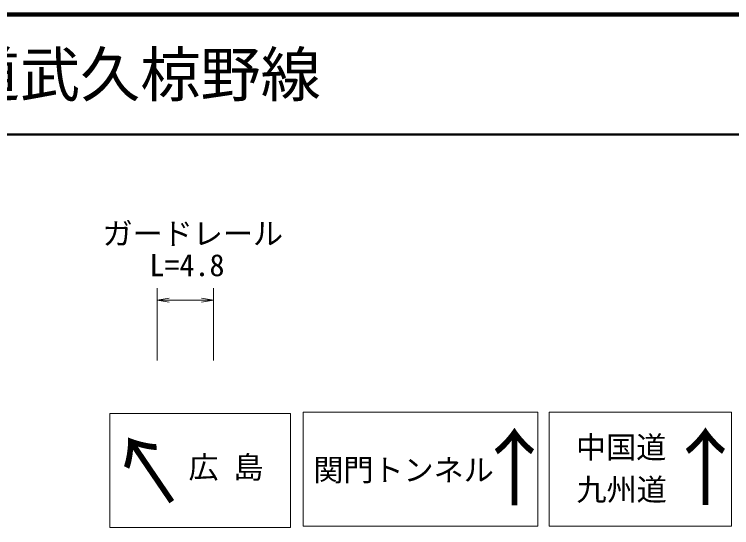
# Model space of a CAD drawing. Units: millimetres at full size, sheet at 1:1000; details may follow other scales. Extents: x 40000 to 680000, y 20000 to 380000.
# Drawn here: x 236267 to 295882, y 337310 to 380000 of the extents above; entities that cross this region are included whole.
import ezdxf
from ezdxf.enums import TextEntityAlignment as Align

# ---------------------------------------------------------------- set-up
doc = ezdxf.new("R2010")
doc.units = ezdxf.units.MM
doc.header["$LTSCALE"] = 1000
for name, color, linetype, lineweight in [('M-BGD', 7, 'Continuous', 13), ('M-STR-HTXT', 7, 'Continuous', 13), ('M-TTL', 2, 'Continuous', 140), ('M-TTL-LINE', 7, 'Continuous', 50)]:
    doc.layers.add(name, color=color, linetype=linetype, lineweight=lineweight)
doc.layers.add('M-TTL-TXT', color=7, linetype='Continuous')
doc.styles.add('ＭＳ ゴシック', font='')
doc.styles.get('ＭＳ ゴシック').set_extended_font_data('MS Gothic')

# ---------------------------------------------------------------- blocks, each defined once
blk = doc.blocks.new('open_arrow')
at = {"color": 0, "linetype": 'Continuous', "lineweight": -2}
blk.add_lwpolyline([(7.5, 1.25), (0, 0), (7.5, -1.25)], dxfattribs=at)

msp = doc.modelspace()

# ---------------------------------------------------------------- linework, layer by layer
at = {"layer": 'M-BGD'}
for p, q in [((244209, 346810), (259209, 346810)), ((244209, 346810), (244209, 337310)), ((259209, 346810), (259209, 337310)), ((260275, 346926), (279769, 346926)), ((260275, 346926), (260275, 337426)), ((279769, 346926), (279769, 337426)), ((280713, 346926), (295856, 346926)), ((280713, 346926), (280713, 337426)), ((295856, 346926), (295856, 337426)), ((279769, 337426), (260275, 337426)), ((295856, 337426), (280713, 337426)), ((259209, 337310), (244209, 337310))]:
    msp.add_line(p, q, dxfattribs=at)
at = {"layer": 'M-STR-HTXT'}
for p, q in [((248129, 351218), (248129, 357218)), ((252806, 351218), (252806, 357218)), ((248129, 356218), (252806, 356218))]:
    msp.add_line(p, q, dxfattribs=at)
at = {"layer": 'M-TTL'}
msp.add_line((680000, 380000), (40000, 380000), dxfattribs=at)
at = {"layer": 'M-TTL-LINE'}
msp.add_line((40000, 370000), (680000, 370000), dxfattribs=at)

# ---------------------------------------------------------------- block references
at = {"layer": 'M-STR-HTXT', "xscale": 133, "yscale": 133}
msp.add_blockref('open_arrow', (248129, 356218), dxfattribs=at)
at = {"layer": 'M-STR-HTXT', "xscale": 133, "yscale": 133, "rotation": 180}
msp.add_blockref('open_arrow', (252806, 356218), dxfattribs=at)

# ---------------------------------------------------------------- texts
at = {"layer": 'M-BGD', "style": 'ＭＳ ゴシック'}
for s, height, p in [('↑', 5132, (277828, 342287)), ('↑', 5132, (293701, 342319)), ('広 島', 1833, (253864, 342333)), ('関門トンネル', 1833, (268613, 342109))]:
    msp.add_text(s, height=height, dxfattribs=at).set_placement(p, align=Align.MIDDLE_CENTER)
for s, p in [('中国道', (282946, 343993)), ('九州道', (282989, 340474))]:
    msp.add_text(s, height=1833, dxfattribs=at).set_placement(p, align=Align.MIDDLE_LEFT)
msp.add_text('↑', height=5132, rotation=34.216, dxfattribs=at).set_placement((247596, 342057), align=Align.MIDDLE_CENTER)
at = {"layer": 'M-STR-HTXT', "style": 'ＭＳ ゴシック'}
msp.add_text('ガードレール', height=1833, dxfattribs=at).set_placement((251101, 361766), align=Align.MIDDLE_CENTER)
msp.add_text('L=4.8', height=1833, dxfattribs=at).set_placement((250615, 357674), align=Align.BOTTOM_CENTER)
at = {"layer": 'M-TTL-TXT', "style": 'ＭＳ ゴシック'}
msp.add_text('一般県道武久椋野線', height=3666, dxfattribs=at).set_placement((216734, 375000), align=Align.MIDDLE_LEFT)

doc.saveas('drawing.dxf')
